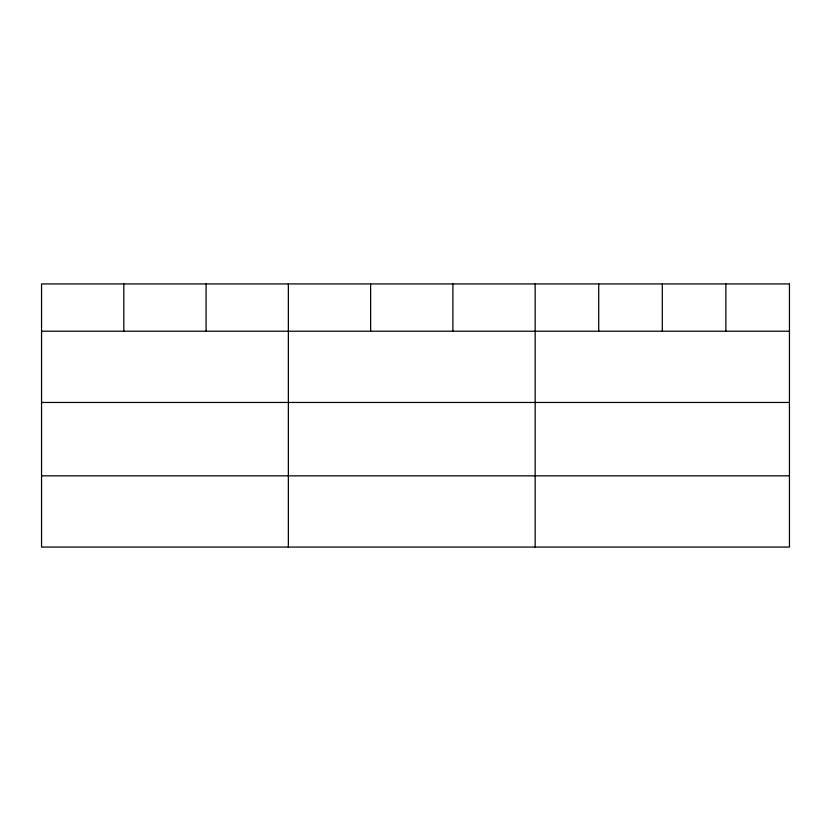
<?xml version="1.0" encoding="UTF-8"?>
<svg xmlns="http://www.w3.org/2000/svg" width="831" height="831" viewBox="0 0 831 831"><rect width="100%" height="100%" fill="white"/><g stroke="black" fill="none" stroke-linecap="round" stroke-linejoin="round"><path stroke-width="1.25" d="M41.55 331.216L789.45 331.216M41.55 402.453L789.45 402.453M41.55 475.841L789.45 475.841M725.879 283.932L725.879 331.216M662.307 283.932L662.307 331.216M598.736 283.932L598.736 331.216M535.164 283.932L535.164 547.068M452.895 283.932L452.895 331.216M370.626 283.932L370.626 331.216M288.357 283.932L288.357 547.068M206.088 283.932L206.088 331.216M123.819 283.932L123.819 331.216M789.45 283.932L41.55 283.932L41.55 547.068L789.45 547.068L789.45 283.932"/></g></svg>
